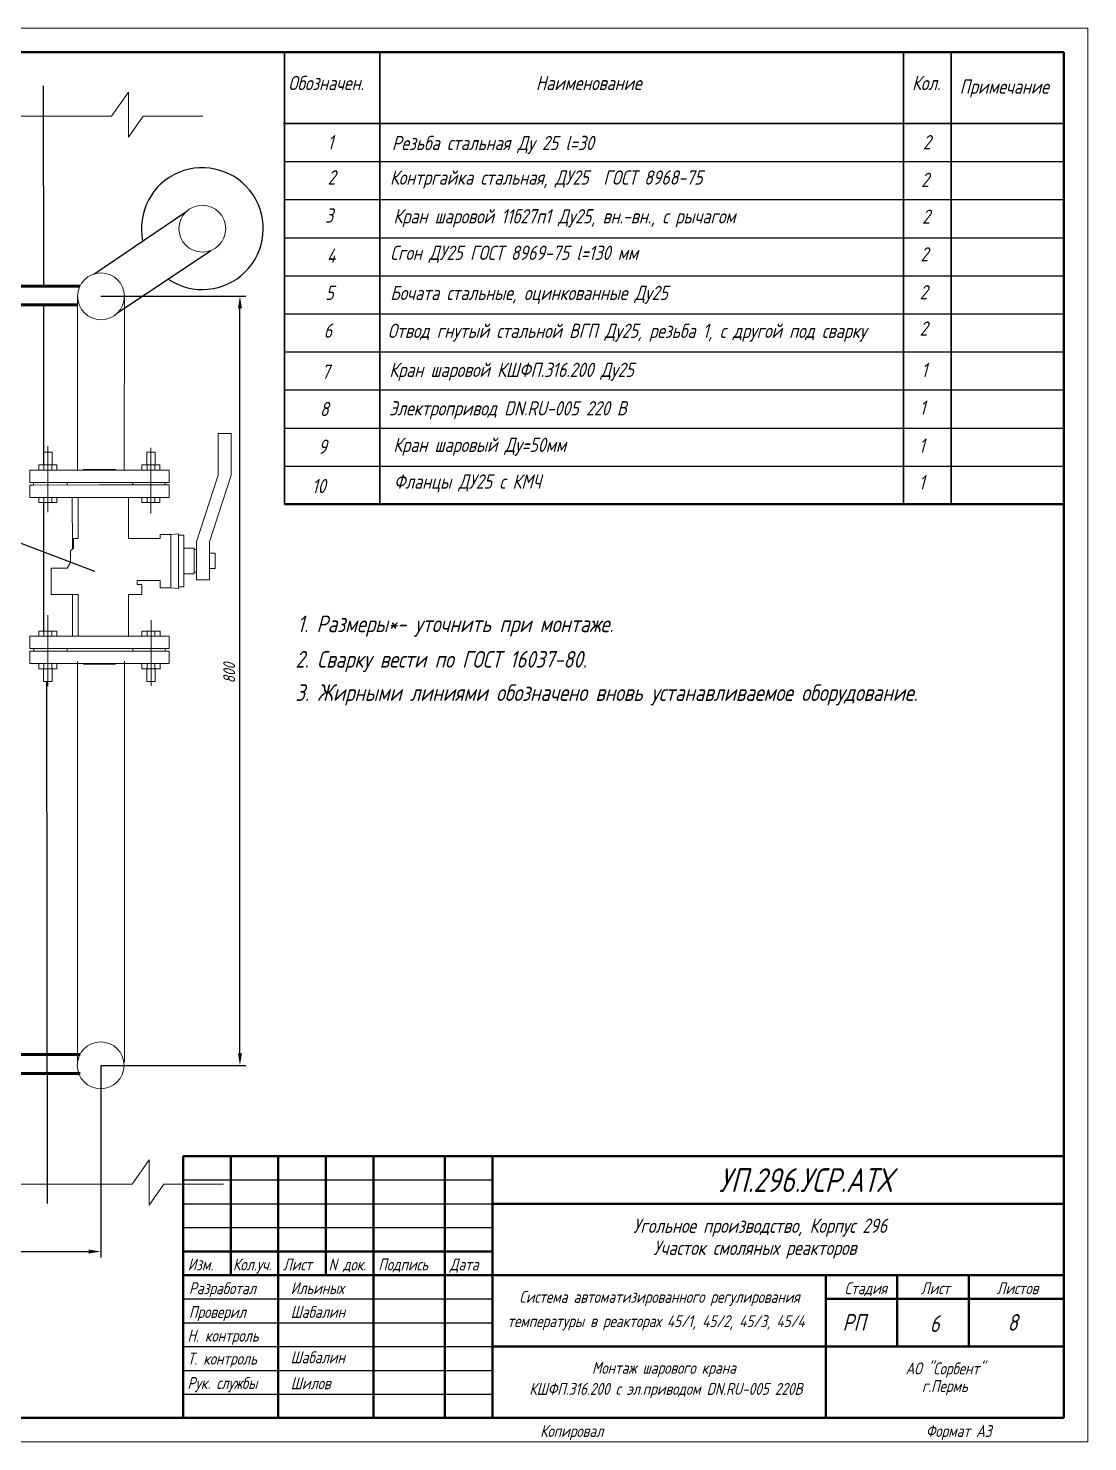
# Model space of a CAD drawing. Header units: millimetres. Extents: x -14 to 2659, y -2986 to -401.
# Drawn here: x 2031.7 to 2254.2, y -1090.5 to -793.5 of the extents above; entities that cross this region are included whole.
import ezdxf

# ---------------------------------------------------------------- set-up
doc = ezdxf.new("R2010")
doc.units = ezdxf.units.MM
doc.layers.get('0').update_dxf_attribs({"lineweight": 20})
for name, color, linetype, lineweight in [('MAIN', 7, 'Continuous', 50), ('Основная', 7, 'Continuous', 50), ('Тонкая', 7, 'Continuous', 20)]:
    doc.layers.add(name, color=color, linetype=linetype, lineweight=lineweight)
doc.layers.add('АСУТП', color=7, linetype='Continuous')
doc.styles.add('GOST тип А', font='GOST_A.TTF', dxfattribs={"oblique": 15})
doc.styles.add('ЕСКД', font='GOST_A.TTF', dxfattribs={"oblique": 15})
doc.dimstyles.new('ISO-25', dxfattribs={"dimtxt": 2.5, "dimasz": 2.5, "dimexe": 1.25, "dimexo": 0, "dimgap": 1, "dimtad": 1, "dimlfac": 20, "dimtxsty": 'ЕСКД', "dimcen": 2.5, "dimadec": 0, "dimazin": 0, "dimtfac": 1, "dimtmove": 0, "dimatfit": 0, "dimfxl": 1.25, "dimarcsym": 0})

# ---------------------------------------------------------------- blocks, each defined once
blk = doc.blocks.new('*D53')
at = {"color": 0, "lineweight": -2}
for p, q in [((1886.75, -1009.99), (1886.75, -1051.79)), ((2046.91, -1011.41), (2046.91, -1051.79)), ((1889.25, -1050.54), (2044.41, -1050.54))]:
    blk.add_line(p, q, dxfattribs=at)
at = {"color": 0, "lineweight": -3}
for points in [[(1889.25, -1050.12), (1889.25, -1050.95), (1886.75, -1050.54)], [(2044.41, -1050.12), (2044.41, -1050.95), (2046.91, -1050.54)]]:
    blk.add_solid(points, dxfattribs=at)
at = {"layer": 'Defpoints', "color": 0, "lineweight": -3}
for p in [(1886.75, -1009.99), (2046.91, -1011.41), (2046.91, -1050.54)]:
    blk.add_point(p, dxfattribs=at)
at = {"color": 0, "lineweight": -3, "insert": (1961.35, -1048.29), "char_height": 2.5, "attachment_point": 5, "style": 'ЕСКД'}
blk.add_mtext('1500*', dxfattribs=at)
blk = doc.blocks.new('*D55')
at = {"color": 0, "lineweight": -2}
for p, q in [((2046.96, -849.82), (2077.4, -849.82)), ((2076.15, -1008.91), (2076.15, -852.32)), ((2046.91, -1011.41), (2077.4, -1011.41))]:
    blk.add_line(p, q, dxfattribs=at)
at = {"color": 0, "lineweight": -3}
for points in [[(2075.74, -852.32), (2076.57, -852.32), (2076.15, -849.82)], [(2075.74, -1008.91), (2076.57, -1008.91), (2076.15, -1011.41)]]:
    blk.add_solid(points, dxfattribs=at)
at = {"layer": 'Defpoints', "color": 0, "lineweight": -3}
for p in [(2046.96, -849.82), (2076.15, -849.82), (2046.91, -1011.41)]:
    blk.add_point(p, dxfattribs=at)
at = {"color": 0, "lineweight": -3, "insert": (2073.9, -928.99), "char_height": 2.5, "attachment_point": 5, "rotation": 90, "style": 'ЕСКД'}
blk.add_mtext('800', dxfattribs=at)

msp = doc.modelspace()

# ---------------------------------------------------------------- linework, layer by layer
at = {"color": 7, "lineweight": -3}
for p, q in [((2034.94356, -847.67477), (2034.91452, -805.58128)), ((2045.43413, -845.13426), (2064.76992, -832.09103)), ((2050.45689, -853.27358), (2070.0653, -840.18929)), ((2034.96948, -885.24497), (2034.94629, -851.62884)), ((2034.97858, -920.17159), (2034.97154, -893.15084)), ((2035.5274, -930.73708), (2035.68484, -1040.46509))]:
    msp.add_line(p, q, dxfattribs=at)
at = {"color": 0}
for p, q in [((2052.72664, -806.93855), (2049.14582, -811.99825)), ((2052.72664, -816.41237), (2052.72664, -806.93855)), ((2049.14582, -811.99825), (1975.68319, -811.99825)), ((2055.80893, -811.99825), (2052.72664, -816.41237)), ((2068.36919, -811.99825), (2055.80893, -811.99825)), ((2057.07227, -1031.28254), (2053.49144, -1036.34224)), ((2057.07227, -1040.75636), (2057.07227, -1031.28254)), ((2053.49144, -1036.34224), (1980.02881, -1036.34224)), ((2060.15456, -1036.34224), (2057.07227, -1040.75636)), ((2072.71481, -1036.34224), (2060.15456, -1036.34224))]:
    msp.add_line(p, q, dxfattribs=at)
at = {"color": 0, "lineweight": -3}
msp.add_line((2045.6864, -907.64569), (2018.50005, -897.36104), dxfattribs=at)
at = {"color": 7, "lineweight": 5}
for centre in [(2068.25354, -835.60558), (2046.96093, -849.8151), (2046.90543, -1011.41077)]:
    msp.add_circle(centre, 4.91761, dxfattribs=at)
at = {"color": 7, "lineweight": -3}
msp.add_arc((2068.25354, -835.60558), 12.80016, 235.8273788, 191.6797005, dxfattribs=at)
at = {"layer": 'АСУТП', "color": 7, "linetype": 'Continuous', "lineweight": 30}
for p, q in [((2085.31676, -798.49642), (2249.20666, -798.49642)), ((2085.51509, -798.49643), (2085.51509, -893.49642)), ((2105.51509, -798.49642), (2105.51509, -893.49642)), ((2215.51509, -798.49642), (2215.51509, -893.49642)), ((2225.51509, -798.49642), (2225.51509, -893.49642)), ((2085.31676, -813.49642), (2249.20666, -813.49642))]:
    msp.add_line(p, q, dxfattribs=at)
at = {"layer": 'АСУТП', "color": 7, "linetype": 'Continuous', "lineweight": -3}
for p, q in [((2085.51509, -813.49642), (2249.20666, -813.49642)), ((2085.51509, -821.49642), (2249.20666, -821.49642)), ((2085.51509, -829.49642), (2249.20666, -829.49642)), ((2085.51509, -829.49642), (2249.20666, -829.49642)), ((2085.51509, -837.49642), (2249.20666, -837.49642)), ((2085.51509, -845.49642), (2249.20666, -845.49642)), ((2085.51509, -853.49642), (2249.20666, -853.49642)), ((2085.51509, -861.49642), (2249.20666, -861.49642)), ((2085.51509, -869.49642), (2249.20666, -869.49642)), ((2085.51509, -869.49642), (2249.20666, -869.49642)), ((2085.51509, -877.49642), (2249.20666, -877.49642)), ((2085.51509, -885.49642), (2249.20666, -885.49642))]:
    msp.add_line(p, q, dxfattribs=at)
at = {"layer": 'АСУТП', "color": 7, "linetype": 'Continuous', "lineweight": 50}
for p, q in [((2042.53095, -847.68013), (1956.51519, -847.61946)), ((2042.12391, -851.6346), (1954.41006, -851.56421)), ((2042.60682, -1009.15485), (1926.62131, -1009.09418)), ((2042.60682, -1013.13173), (1926.60946, -1013.03864))]:
    msp.add_line(p, q, dxfattribs=at)
at = {"layer": 'АСУТП', "color": 7, "linetype": 'Continuous', "lineweight": 5}
for p, q in [((2042.04332, -849.8151), (2042.04059, -886.32613)), ((2051.87854, -849.88099), (2051.86713, -886.32357)), ((2071.58267, -878.65063), (2074.29016, -878.64996)), ((2071.58267, -878.65063), (2071.58692, -887.36692)), ((2074.29232, -887.36624), (2074.29015, -878.64996)), ((2035.77029, -895.17336), (2035.76668, -881.33313)), ((2057.46497, -895.47188), (2057.46137, -881.63166)), ((2035.8017, -882.585), (2034.91382, -882.58523)), ((2034.91452, -885.24499), (2034.91382, -882.58523)), ((2036.68957, -882.58477), (2035.8017, -882.585)), ((2036.68957, -882.58477), (2036.69026, -885.24452)), ((2057.46162, -882.57936), (2056.57375, -882.57959)), ((2056.57444, -885.23935), (2056.57375, -882.57959)), ((2058.34949, -882.57913), (2057.46162, -882.57936)), ((2058.34949, -882.57913), (2058.35018, -885.23888)), ((2046.63263, -886.32493), (2032.01218, -886.32874)), ((2032.01286, -888.92793), (2032.01218, -886.32874)), ((2033.90715, -885.24525), (2037.69763, -885.24426)), ((2033.90743, -886.32824), (2033.90715, -885.24525)), ((2035.80267, -886.32775), (2033.90743, -886.32824)), ((2035.80239, -885.24475), (2034.91452, -885.24499)), ((2034.96948, -885.24497), (2034.96976, -886.32797)), ((2046.63263, -886.32493), (2035.80267, -886.32775)), ((2036.6353, -885.24454), (2037.69763, -885.24426)), ((2036.6353, -885.24454), (2036.63558, -886.32753)), ((2037.69763, -885.24426), (2037.69791, -886.32726)), ((2043.24824, -886.21554), (2050.01697, -886.21378)), ((2043.24824, -886.21554), (2043.24827, -886.3299)), ((2061.25308, -886.32112), (2046.63263, -886.32493)), ((2055.56707, -885.23961), (2059.35755, -885.23862)), ((2055.56735, -886.3226), (2055.56707, -885.23961)), ((2057.46259, -886.32211), (2055.56735, -886.3226)), ((2057.46231, -885.23911), (2056.57444, -885.23935)), ((2056.6294, -885.23933), (2056.62969, -886.32233)), ((2058.29522, -885.2389), (2059.35755, -885.23862)), ((2058.29522, -885.2389), (2058.2955, -886.32189)), ((2059.35755, -885.23862), (2059.35784, -886.32162)), ((2061.25376, -888.92031), (2061.25308, -886.32112)), ((2071.58692, -887.36692), (2067.04612, -901.41814)), ((2069.75361, -901.41503), (2074.29232, -887.36624)), ((2032.01286, -888.92793), (2046.63331, -888.92412)), ((2046.63345, -889.46562), (2032.013, -889.46943)), ((2032.013, -889.46943), (2032.82525, -889.46921)), ((2032.01368, -892.06862), (2032.013, -889.46943)), ((2032.82525, -889.46921), (2032.82511, -888.92772)), ((2046.63331, -888.92412), (2039.86458, -888.92588)), ((2039.86458, -888.92588), (2039.86472, -889.46738)), ((2039.86472, -889.46738), (2053.67292, -889.46379)), ((2046.63331, -888.92412), (2061.25376, -888.92031)), ((2053.40203, -888.92236), (2046.63331, -888.92412)), ((2061.2539, -889.46181), (2046.63345, -889.46562)), ((2053.67292, -889.46379), (2053.67278, -888.92229)), ((2060.44165, -889.46202), (2060.44151, -888.92053)), ((2061.2539, -889.46181), (2060.44165, -889.46202)), ((2061.25457, -892.061), (2061.2539, -889.46181)), ((2032.01368, -892.06862), (2046.63413, -892.06481)), ((2035.80417, -892.06763), (2033.90892, -892.06812)), ((2033.9092, -893.15112), (2033.90892, -892.06812)), ((2033.9092, -893.15112), (2037.69969, -893.15013)), ((2034.97126, -892.06785), (2034.97154, -893.15084)), ((2036.63707, -892.06741), (2037.69941, -892.06714)), ((2036.63707, -892.06741), (2036.63735, -893.15041)), ((2037.69941, -892.06714), (2037.69969, -893.15013)), ((2042.16677, -892.06597), (2040.94633, -892.06629)), ((2040.94633, -892.06629), (2040.94917, -902.97711)), ((2043.24976, -892.06569), (2042.16677, -892.06597)), ((2042.16677, -892.06597), (2042.16901, -900.69555)), ((2046.63413, -892.06481), (2061.25457, -892.061)), ((2050.01849, -892.06393), (2046.63413, -892.06481)), ((2050.01849, -892.06393), (2052.72598, -892.06322)), ((2052.72598, -892.06322), (2052.72823, -900.6928)), ((2057.46409, -892.06199), (2055.56884, -892.06248)), ((2055.56913, -893.14548), (2055.56884, -892.06248)), ((2055.56913, -893.14548), (2059.35961, -893.14449)), ((2056.63118, -892.06221), (2056.63146, -893.1452)), ((2058.29699, -892.06177), (2059.35933, -892.0615)), ((2058.29699, -892.06177), (2058.29728, -893.14477)), ((2059.35933, -892.0615), (2059.35961, -893.14449)), ((2059.37574, -899.87882), (2061.60743, -899.87824)), ((2059.37596, -900.69107), (2059.37574, -899.87882)), ((2061.60743, -899.87824), (2063.25498, -899.73734)), ((2061.61036, -911.09851), (2061.60743, -899.87824)), ((2063.25534, -901.09109), (2063.25498, -899.73734)), ((2041.22192, -902.71544), (2040.58433, -903.32713)), ((2042.16901, -900.69555), (2041.22139, -900.6958)), ((2041.22139, -900.6958), (2041.22192, -902.71544)), ((2052.72823, -900.6928), (2059.37596, -900.69107)), ((2064.33828, -900.00006), (2063.25528, -900.00033)), ((2063.25798, -910.83029), (2063.25528, -900.00033)), ((2063.25534, -901.09109), (2063.25763, -909.88481)), ((2064.34098, -910.83002), (2064.33828, -900.00006)), ((2066.50495, -902.70701), (2064.33895, -902.70755)), ((2066.50629, -908.12199), (2066.50495, -902.70701)), ((2067.04653, -903.04263), (2067.04612, -901.41814)), ((2069.7556, -909.40993), (2069.75361, -901.41503)), ((2040.58495, -905.71763), (2039.86298, -906.94087)), ((2040.58433, -903.32713), (2040.58495, -905.71763)), ((2066.50503, -903.04277), (2067.04653, -903.04263)), ((2066.50503, -903.04277), (2066.50562, -905.4145)), ((2067.04653, -903.04263), (2067.04771, -907.78611)), ((2070.96211, -903.7889), (2069.7542, -903.7892)), ((2069.75461, -905.4137), (2069.75501, -907.03819)), ((2070.96251, -905.41339), (2070.96211, -903.7889)), ((2070.96292, -907.03789), (2070.96251, -905.41339)), ((2039.86298, -906.94087), (2036.47379, -906.94175)), ((2036.47379, -906.94175), (2036.47524, -912.50105)), ((2064.3403, -908.12253), (2066.50629, -908.12199)), ((2066.50621, -907.78624), (2067.04771, -907.78611)), ((2067.04771, -907.78611), (2067.04811, -909.4106)), ((2069.75501, -907.03819), (2070.96292, -907.03789)), ((2054.5445, -909.5544), (2059.37826, -909.55315)), ((2054.54472, -910.3883), (2054.5445, -909.5544)), ((2055.55457, -910.38804), (2054.54472, -910.3883)), ((2055.55512, -912.49833), (2055.55457, -910.38804)), ((2059.37826, -909.55315), (2059.37867, -911.09909)), ((2059.37867, -911.09909), (2061.61036, -911.09851)), ((2063.25798, -911.23855), (2061.61036, -911.09851)), ((2063.25798, -911.23855), (2063.25763, -909.8848)), ((2063.25798, -910.83029), (2064.34098, -910.83002)), ((2067.04811, -909.4106), (2069.7556, -909.40993)), ((2036.47524, -912.50105), (2042.17209, -912.49957)), ((2040.95165, -912.49988), (2040.95393, -921.25303)), ((2042.17437, -921.25272), (2042.17209, -912.49957)), ((2052.7313, -912.49682), (2052.73358, -921.24997)), ((2052.7313, -912.49682), (2055.55512, -912.49833)), ((2035.81061, -916.82868), (2035.81449, -931.72513)), ((2033.91624, -920.17187), (2037.70673, -920.17088)), ((2033.91624, -920.17187), (2033.91652, -921.25487)), ((2034.97886, -921.25459), (2034.97858, -920.17159)), ((2036.64467, -921.25416), (2036.64439, -920.17116)), ((2037.70701, -921.25388), (2037.70673, -920.17088)), ((2055.57616, -920.16623), (2059.36665, -920.16524)), ((2055.57616, -920.16623), (2055.57644, -921.24923)), ((2056.63878, -921.24895), (2056.6385, -920.16595)), ((2057.4708, -917.83884), (2057.4744, -931.67907)), ((2058.30459, -921.24852), (2058.30431, -920.16552)), ((2059.36693, -921.24824), (2059.36665, -920.16524)), ((2032.02128, -921.25536), (2046.64173, -921.25155)), ((2032.02196, -923.85455), (2032.02128, -921.25536)), ((2035.81177, -921.25437), (2033.91652, -921.25487)), ((2036.64467, -921.25416), (2037.70701, -921.25388)), ((2043.25736, -921.25244), (2042.17437, -921.25272)), ((2046.64173, -921.25155), (2043.25736, -921.25244)), ((2046.64173, -921.25155), (2061.26217, -921.24775)), ((2046.64173, -921.25155), (2050.02609, -921.25067)), ((2057.47169, -921.24873), (2055.57644, -921.24923)), ((2058.30459, -921.24852), (2059.36693, -921.24824)), ((2061.26285, -923.84694), (2061.26217, -921.24775)), ((2046.6424, -923.85074), (2032.02196, -923.85455)), ((2046.64254, -924.39224), (2032.0221, -924.39605)), ((2032.0221, -924.39605), (2032.83434, -924.39584)), ((2032.02277, -926.99524), (2032.0221, -924.39605)), ((2032.83434, -924.39584), (2032.8342, -923.85434)), ((2046.6424, -923.85074), (2039.87368, -923.85251)), ((2039.87368, -923.85251), (2039.87382, -924.39401)), ((2039.87382, -924.39401), (2053.68202, -924.39041)), ((2042.03213, -926.5508), (2042.04332, -1010.73854)), ((2061.26285, -923.84694), (2046.6424, -923.85074)), ((2053.41113, -923.84898), (2046.6424, -923.85074)), ((2061.26299, -924.38844), (2046.64254, -924.39224)), ((2051.872, -926.46826), (2051.87854, -1010.73854)), ((2053.68202, -924.39041), (2053.68188, -923.84891)), ((2061.26285, -923.84694), (2060.4506, -923.84715)), ((2060.4506, -923.84715), (2060.45074, -924.38865)), ((2061.26367, -926.98763), (2061.26299, -924.38844)), ((2032.02277, -926.99524), (2046.64322, -926.99143)), ((2035.81326, -926.99425), (2033.91802, -926.99475)), ((2033.91802, -926.99475), (2033.9183, -928.07774)), ((2033.9183, -928.07774), (2037.70878, -928.07676)), ((2035.81354, -928.07725), (2034.92567, -928.07748)), ((2034.92567, -928.07748), (2034.92636, -930.73723)), ((2034.98063, -928.07747), (2034.98035, -926.99447)), ((2036.64645, -928.07703), (2036.64617, -926.99404)), ((2036.64645, -928.07703), (2037.70878, -928.07675)), ((2036.70211, -930.73677), (2036.70141, -928.07702)), ((2037.70878, -928.07676), (2037.7085, -926.99376)), ((2043.25886, -926.99231), (2043.25889, -927.10668)), ((2043.25889, -927.10668), (2050.02761, -927.10491)), ((2046.64322, -926.99143), (2061.26367, -926.98763)), ((2046.64322, -926.99143), (2057.47318, -926.98861)), ((2057.47318, -926.98861), (2055.57794, -926.98911)), ((2055.57794, -926.98911), (2055.57822, -928.0721)), ((2055.57822, -928.0721), (2059.36871, -928.07112)), ((2057.47346, -928.07161), (2056.58559, -928.07184)), ((2056.58559, -928.07184), (2056.58628, -930.73159)), ((2056.64056, -928.07183), (2056.64027, -926.98883)), ((2058.30637, -928.07139), (2058.30609, -926.9884)), ((2058.30637, -928.07139), (2059.36871, -928.07111)), ((2058.36203, -930.73113), (2058.36133, -928.07138)), ((2059.36871, -928.07112), (2059.36842, -926.98812)), ((2035.81423, -930.737), (2034.92636, -930.73723)), ((2036.70211, -930.73677), (2035.81423, -930.737)), ((2057.47416, -930.73136), (2056.58628, -930.73159)), ((2058.36203, -930.73113), (2057.47416, -930.73136)), ((2058.11341, -930.06367), (2058.11341, -930.06367)), ((2042.0634, -1008.21216), (2042.03974, -1000.32318)), ((2042.03974, -1000.32318), (2042.0634, -1008.21216))]:
    msp.add_line(p, q, dxfattribs=at)
at = {"layer": 'Основная', "lineweight": 40}
for p, q in [((2249.20666, -798.49642), (1854.20666, -798.49642)), ((2249.20666, -1085.49642), (2249.20666, -798.49642)), ((2085.51509, -893.49642), (2249.20666, -893.49642)), ((2064.20666, -1030.49642), (2249.20666, -1030.49642)), ((2064.20666, -1085.49642), (2064.20666, -1030.49642)), ((2074.20666, -1055.49642), (2074.20666, -1030.49642)), ((2084.20666, -1085.49642), (2084.20666, -1030.49642)), ((2094.20666, -1055.49642), (2094.20666, -1030.49642)), ((2104.20666, -1085.49642), (2104.20666, -1030.49642)), ((2119.20666, -1085.49642), (2119.20666, -1030.49642)), ((2129.20666, -1085.49642), (2129.20666, -1030.49642)), ((2129.20666, -1040.49642), (2249.20666, -1040.49642)), ((2064.20666, -1050.49642), (2129.20666, -1050.49642)), ((2064.20666, -1055.49642), (2249.20666, -1055.49642)), ((2199.20666, -1055.49642), (2199.20666, -1085.49642)), ((2214.20666, -1055.49642), (2214.20666, -1070.49642)), ((2229.20666, -1055.49642), (2229.20666, -1070.49642)), ((2199.20666, -1060.49642), (2249.20666, -1060.49642)), ((2129.20666, -1070.49642), (2249.20666, -1070.49642)), ((1842.19289, -1085.51325), (2249.20666, -1085.49642))]:
    msp.add_line(p, q, dxfattribs=at)
at = {"layer": 'Тонкая'}
for p, q in [((2254.20666, -793.49642), (1834.20666, -793.49642)), ((2254.20666, -1090.49642), (2254.20666, -793.49642)), ((1834.20666, -1090.49642), (2254.20666, -1090.49642))]:
    msp.add_line(p, q, dxfattribs=at)
at = {"layer": 'Тонкая', "lineweight": -3}
for p, q in [((2064.20666, -1035.49642), (2129.20666, -1035.49642)), ((2064.20666, -1040.49642), (2129.20666, -1040.49642)), ((2064.20666, -1045.49642), (2129.20666, -1045.49642)), ((2064.20666, -1060.49642), (2129.20666, -1060.49642)), ((2064.20666, -1065.49642), (2129.20666, -1065.49642)), ((2064.20666, -1070.49642), (2129.20666, -1070.49642)), ((2064.20666, -1075.49642), (2129.20666, -1075.49642)), ((2064.20666, -1080.49642), (2129.20666, -1080.49642))]:
    msp.add_line(p, q, dxfattribs=at)

# ---------------------------------------------------------------- texts
at = {"layer": 'MAIN', "style": 'GOST тип А', "oblique": 15}
for s, height, p in [('УП.296.УСР.АТХ', 5, (2176.76699, -1038.02519)), ('Изм.', 2.5, (2065.20666, -1054.49642)), ('Копировал', 2.5, (2139.20666, -1089.49642)), ('Формат A3', 2.5, (2220.20666, -1089.49642))]:
    msp.add_text(s, height=height, dxfattribs=at).set_placement(p)
at = {"layer": 'MAIN', "color": 7, "linetype": 'Continuous', "style": 'GOST тип А', "oblique": 15}
for s, height, p in [('Угольное производство, Корпус 296', 3, (2158.76555, -1046.61643)), ('Участок смоляных реакторов', 3, (2163.00292, -1051.25107)), ('АО "Сорбент"', 2.5, (2215.93483, -1076.35294)), ('г.Пермь', 2.5, (2219.39019, -1080.04746))]:
    msp.add_text(s, height=height, dxfattribs=at).set_placement(p)
at = {"layer": 'MAIN', "lineweight": 40, "style": 'GOST тип А', "oblique": 15}
for s, height, p in [('Кол.уч.', 2.5, (2074.68409, -1054.49642)), ('Лист', 2.5, (2085.20666, -1054.49642)), ('N док.', 2.5, (2094.76205, -1054.49642)), ('Подпись', 2.5, (2105.20666, -1054.49642)), ('Дата', 2.5, (2120.20666, -1054.49642)), ('Разработал', 2.5, (2065.4315, -1059.49642)), ('Ильиных', 2.5, (2086.81163, -1059.46929)), ('Стадия', 2.5, (2203.14238, -1059.49642)), ('Лист', 2.5, (2219.16487, -1059.49642)), ('Листов', 2.5, (2235.08166, -1059.49642)), ('Проверил', 2.5, (2065.4315, -1064.49642)), ('Шабалин', 2.5, (2086.81163, -1064.46929)), ('РП', 3.5, (2202.72036, -1067.16289)), ('6', 3.5, (2221.03065, -1067.4395)), ('8', 3.5, (2237.36316, -1067.16289)), ('Н. контроль', 2.5, (2065.12929, -1069.46929)), ('Т. контроль', 2.5, (2065.12929, -1074.29146)), ('Шабалин', 2.5, (2086.78233, -1074.01931)), ('Рук. службы', 2.5, (2065.12929, -1079.41502)), ('Шилов', 2.5, (2086.81163, -1079.46929))]:
    msp.add_text(s, height=height, dxfattribs=at).set_placement(p)
at = {"layer": 'MAIN', "lineweight": 15, "style": 'GOST тип А', "oblique": 15}
for s, p in [('Система автоматизированного регулирования', (2134.83812, -1061.31115)), ('температуры в реакторах 45/1, 45/2, 45/3, 45/4', (2132.31725, -1066.40904)), ('Монтаж шарового крана ', (2150.07861, -1076.22885)), ('КШФП.316.200 с эл.приводом DN.RU-005 220В', (2136.91924, -1080.64807))]:
    msp.add_text(s, height=2.5, dxfattribs=at).set_placement(p)
at = {"layer": 'АСУТП', "color": 7, "linetype": 'Continuous', "lineweight": -3, "style": 'GOST тип А', "oblique": 15}
for s, p in [('Обозначен.', (2086.31676, -806.49642)), ('Наименование', (2138.31676, -806.49642)), ('Кол.', (2217.31676, -806.49642)), ('Примечание', (2227.31527, -807.2462)), ('1', (2094.5375, -818.95443)), ('Резьба стальная Ду 25 l=30', (2108.07831, -819.10294)), ('2', (2219.58492, -818.93237)), ('2', (2094.56541, -826.33097)), ('Контргайка стальная, ДУ25  ГОСТ 8968-75', (2107.66427, -826.36174)), ('2', (2219.21536, -826.85377)), ('3', (2094.02188, -834.3435)), ('Кран шаровой 11б27п1 Ду25, вн.-вн., с рычагом', (2108.3852, -834.50584)), ('2', (2219.42234, -834.57734)), ('4', (2094.42953, -842.76345)), ('Сгон ДУ25 ГОСТ 8969-75 l=130 мм', (2107.71959, -842.1754)), ('2', (2219.05278, -842.49873)), ('5', (2094.08636, -850.60204)), ('Бочата стальные, оцинкованные Ду25', (2107.71959, -850.60771)), ('2', (2218.90632, -850.46232)), ('2', (2218.90632, -858.08928)), ('6', (2093.75011, -858.51688)), ('Отвод гнутый стальной ВГП Ду25, резьба 1, с другой под сварку', (2107.2082, -858.56526)), ('7', (2093.28821, -867.15911)), ('Кран шаровой КШФП.316.200 Ду25 ', (2107.52374, -866.76971)), ('1', (2219.25908, -866.80486)), ('8', (2092.94504, -874.9977)), ('Электропривод DN.RU-005 220 В', (2107.47202, -874.85142)), ('1', (2218.88952, -874.72626)), ('9', (2092.60879, -882.91254)), ('Кран шаровый Ду=50мм', (2108.36223, -882.52326)), ('1', (2218.74306, -882.68984)), ('Фланцы ДУ25 с КМЧ', (2108.49228, -890.24382)), ('1', (2218.73713, -890.39318)), ('10', (2091.27341, -891.19424))]:
    msp.add_text(s, height=3, dxfattribs=at).set_placement(p)
at = {"layer": 'Тонкая', "style": 'GOST тип А', "oblique": 15}
for s, p in [('1. Размеры*- уточнить при монтаже.', (2088.20688, -920.39219)), ('2. Сварку вести по ГОСТ 16037-80.', (2087.80026, -927.84058)), ('3. Жирными линиями обозначено вновь устанавливаемое оборудование.', (2087.80026, -934.84058))]:
    msp.add_text(s, height=3.5, dxfattribs=at).set_placement(p)

# ---------------------------------------------------------------- dimensions: what is measured, and where the dimension line sits
at = {"color": 7, "lineweight": -3}
dim = msp.add_linear_dim(base=(2076.15483, -849.8151), p1=(2046.90543, -1011.41077), p2=(2046.96093, -849.8151), angle=90, text='800', dimstyle='ISO-25', dxfattribs=at)
dim.commit()
dim.dimension.update_dxf_attribs({"geometry": '*D55', "text_midpoint": (2076.15483, -928.99077), "dimtype": 160})
dim = msp.add_linear_dim(base=(2046.90543, -1050.53821), p1=(1886.75079, -1009.99159), p2=(2046.90543, -1011.41077), text='1500*', dimstyle='ISO-25', dxfattribs=at)
dim.commit()
dim.dimension.update_dxf_attribs({"geometry": '*D53', "text_midpoint": (1961.35453, -1050.53821), "dimtype": 160})

doc.saveas('drawing.dxf')
